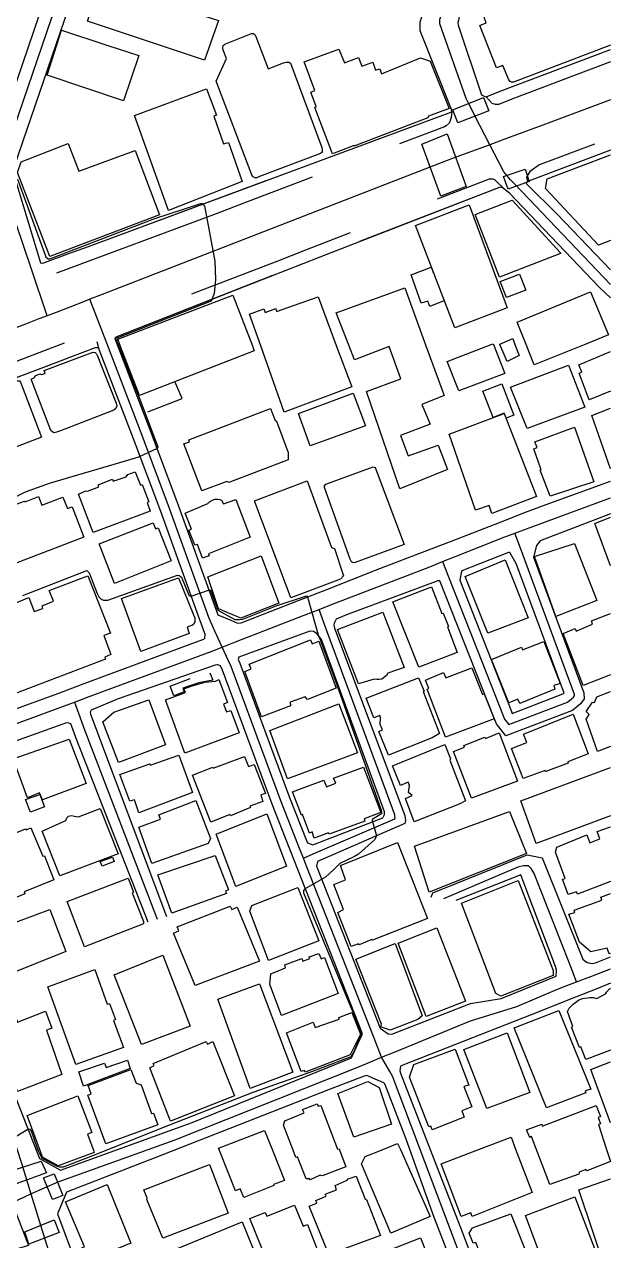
# Model space of a CAD drawing. Header units: millimetres. Extents: x 198785 to 203305, y 542885 to 545889.
# Drawn here: x 203169.8 to 203295.4, y 543732.7 to 543993.4 of the extents above; entities that cross this region are included whole.
import ezdxf

# ---------------------------------------------------------------- set-up
doc = ezdxf.new("R2010")
doc.units = ezdxf.units.MM
doc.linetypes.add('HIDDEN_BULD_25K', pattern=[28.8, 18.4, -10.4])
doc.linetypes.add('HIDDEN_IN_25K', pattern=[56.5, 36.5, -20])
for name, color, linetype in [('A0013114', 253, 'Continuous'), ('A0013117', 253, 'Continuous'), ('A0023214', 253, 'Continuous'), ('A0023217', 253, 'Continuous'), ('A0033324', 253, 'Continuous'), ('A0043325', 253, 'Continuous'), ('B0014111', 253, 'Continuous'), ('B0014112', 253, 'Continuous'), ('B0014113', 253, 'Continuous'), ('B0014115', 253, 'Continuous'), ('B0014116', 253, 'Continuous'), ('B0014118', 253, 'Continuous'), ('F0017111', 253, 'Continuous'), ('F0047224', 253, 'Continuous')]:
    doc.layers.add(name, color=color, linetype=linetype)

msp = doc.modelspace()

# ---------------------------------------------------------------- linework, layer by layer
at = {"layer": 'A0013114'}
for points in [[(203268.38, 543977.85), (203268.71, 543977.8), (203271.73, 543979.03), (203295.37, 543987.95)], [(203173.19, 543942.24), (203173.7, 543942.14), (203179.08, 543944.13), (203183.48, 543945.76), (203261.33, 543974.58)], [(203295.37, 543966.35), (203277.77, 543959.71)], [(203271.71, 543958.43), (203233.05, 543943.48), (203189.38, 543926.28), (203189.17, 543926.01)], [(203185.66, 543924), (203185.25, 543924.05), (203184.95, 543924.02), (203179.63, 543922.01), (203176.54, 543920.83), (203132.54, 543904.14), (203117.51, 543898.6), (203116.2, 543897.85), (203116.03, 543897.52), (203115.98, 543897.07), (203116, 543896.31), (203116.38, 543894.77), (203123.17, 543878.61), (203130.41, 543861.21), (203132.55, 543856.08), (203139.69, 543838.91)], [(203143.92, 543830.23), (203143.64, 543828.93), (203143.64, 543828.17), (203144.37, 543825.99), (203149.71, 543809.92), (203162.22, 543777.63), (203162.89, 543775.93), (203164.16, 543772.71), (203172.99, 543750.29)], [(203178.77, 543743.05), (203176.85, 543738.41), (203192.15, 543697.43), (203192.85, 543695.19), (203193.05, 543695.02)]]:
    msp.add_lwpolyline(points, dxfattribs=at)
at = {"layer": 'A0013117'}
for points in [[(203240.59, 544052.52), (203269.13, 544043.43), (203269.66, 544043.39), (203270.42, 544043.62), (203274.64, 544055.88), (203275.77, 544059.16), (203276.19, 544060.44), (203282.97, 544081), (203282.88, 544081.56), (203281.37, 544084.83), (203253.9, 544093.99), (203216.68, 544106.64), (203216.11, 544106.64), (203215.17, 544106.51), (203214.79, 544106.07), (203210.16, 544091.88), (203200.13, 544059.88), (203190.44, 544030.51), (203188.6, 544024.92), (203184.33, 544011.96), (203167.66, 543963.13), (203167.53, 543961.49), (203167.62, 543960.67), (203173.19, 543942.24)], [(203293.48, 544050.39), (203282.8, 544053.26), (203282.2, 544053.26), (203277.8, 544040.38), (203276.12, 544035.48), (203272.23, 544024.09), (203262.94, 543994.96), (203262.66, 543993.63), (203262.69, 543993.15), (203267.72, 543978.23), (203268.38, 543977.85)], [(203261.33, 543974.58), (203261.29, 543975.08), (203254.59, 543991.98), (203254.56, 543993.02), (203254.56, 543993.87), (203268.97, 544037.01), (203268.85, 544037.7), (203268.66, 544037.98), (203242.04, 544046.38), (203242.79, 544048.59), (203242.82, 544048.74), (203240.09, 544049.5)], [(203141.89, 544011.05), (203146.33, 543982.33), (203146.7, 543979.93), (203146.95, 543979.24), (203148.61, 543977.57), (203152.84, 543973.29), (203159.51, 543967.88), (203160.14, 543967.72), (203160.64, 543967.69), (203162.69, 543968.15), (203163.47, 543968.32), (203163.91, 543968.49), (203164.45, 543969.33), (203168.25, 543981.41), (203178.92, 544012.94)], [(203277.77, 543959.71), (203277.38, 543959.51), (203277.3, 543959.27), (203283.9, 543952.7), (203295.37, 543940.74)], [(203295.37, 543934.7), (203292.97, 543936.98), (203273.7, 543957.15), (203272.22, 543958.28), (203271.71, 543958.43)], [(203189.17, 543926.01), (203196.87, 543905.95), (203202.72, 543890.3), (203211.12, 543867.01), (203211.21, 543866.8), (203213.97, 543865.64), (203215.45, 543865.02), (203216.21, 543865.07), (203228.62, 543869.93), (203234.59, 543872.26), (203245.01, 543876.34), (203256.95, 543880.97), (203261.03, 543882.55), (203271.88, 543886.74), (203277.1, 543888.77), (203280.77, 543890.19), (203295.37, 543895.45)], [(203139.69, 543838.91), (203140.06, 543838.64), (203142.28, 543837.55), (203142.66, 543837.55), (203165.79, 543845.84), (203177.71, 543850.26), (203182.02, 543851.86), (203207.22, 543861.22), (203208.18, 543861.6), (203208.41, 543861.81), (203208.46, 543861.85), (203208.51, 543862.56), (203207.73, 543864.79), (203207.41, 543865.5), (203198.97, 543888.92), (203193.13, 543904.54), (203185.66, 543924)], [(203295.37, 543888.41), (203280.29, 543882.68), (203279.48, 543881.69), (203278.87, 543879.16), (203289.62, 543850.11), (203289.68, 543848.83), (203288.91, 543847.74), (203287.16, 543846.33), (203272.92, 543840.88), (203270.88, 543843.42), (203270.38, 543844.63), (203258.8, 543874.12), (203258.36, 543874.12), (203238.75, 543866.77), (203236.56, 543865.86), (203236.36, 543865.43), (203236.16, 543864.98), (203236.09, 543864.58), (203236.19, 543863.97), (203251.26, 543823.82), (203251.37, 543823.3), (203251.44, 543822.62), (203251.26, 543822.11), (203232.54, 543813.96), (203232.36, 543812.97), (203245.99, 543778.2), (203247.72, 543777.01), (203248.47, 543776.9), (203265.33, 543783.52), (203271.93, 543784.56), (203283.69, 543789.34), (203283.74, 543790.62), (203283.56, 543791.4), (203278.06, 543805.93), (203276.12, 543811.11), (203262.23, 543805.61)], [(203273.49, 543880.16), (203263.49, 543876.26), (203263.32, 543875.78), (203263.06, 543874.22), (203274.1, 543846.11), (203274.27, 543845.68), (203285.14, 543849.84), (203285.38, 543850.04), (203275.12, 543877.77), (203273.74, 543880.14), (203273.49, 543880.16)], [(203230.92, 543863.31), (203215.72, 543857.76), (203215.54, 543857.26), (203215.9, 543856.47), (203226.59, 543827.64), (203230.22, 543818.41), (203230.4, 543817.96), (203231.58, 543817.53), (203246.56, 543823.32), (203246.94, 543824), (203246.94, 543824.6), (203233.44, 543861.53), (203232.46, 543862.74), (203231.73, 543863.24), (203230.92, 543863.31)], [(203172.99, 543750.29), (203177.5, 543747.82), (203205.71, 543757.99), (203239.87, 543771.84), (203241.28, 543774.98), (203242.18, 543776.98), (203228.37, 543812.19), (203226.77, 543816.25), (203226.5, 543816.95), (203222.86, 543826.22), (203212.2, 543854.95), (203211.79, 543855.84), (203211.18, 543856.11), (203211.1, 543856.1), (203210.67, 543856.04), (203189.83, 543848.79), (203184.09, 543846.39), (203183.87, 543845.97), (203183.92, 543845.51), (203200.23, 543802.14)], [(203196.28, 543800.96), (203181.02, 543839.95), (203179.74, 543843.42), (203179.28, 543843.6), (203178.76, 543843.63), (203144.98, 543831.54), (203143.92, 543830.23)], [(203256.92, 543806.31), (203257.28, 543807.19), (203277.5, 543815.34), (203280.72, 543814.71), (203289.4, 543792.99), (203290.18, 543792.39), (203290.91, 543792.13), (203291.41, 543792.08), (203292.09, 543792.21), (203295.37, 543793.48)], [(203295.37, 543787.85), (203292.39, 543786.66), (203287.83, 543784.85), (203278.67, 543781.21), (203250.83, 543770.32), (203250.36, 543770.04), (203250.23, 543769.09), (203250.32, 543768.59), (203263.54, 543734.55), (203271.72, 543713.02), (203278.45, 543695.53), (203279.15, 543695.12), (203280.85, 543694.93), (203283.39, 543695.29), (203295.37, 543699.64)], [(203204.23, 543665.34), (203204.51, 543665.21), (203208.35, 543665.39), (203244.79, 543679.25), (203272.22, 543689.54), (203274.03, 543693.63), (203269.6, 543706.32), (203257.49, 543737.86), (203251.56, 543754.45), (203247, 543766.28), (203246.77, 543766.53), (203244.92, 543767.32), (203243.12, 543768.09), (203242.54, 543767.94), (203235.29, 543765.14), (203197.96, 543750.49), (203178.77, 543743.05)]]:
    msp.add_lwpolyline(points, dxfattribs=at)
at = {"layer": 'A0023214'}
for points in [[(203295.37, 543977.15), (203280.84, 543971.77), (203273.02, 543968.87), (203269.46, 543967.55), (203266.54, 543966.47), (203261.62, 543964.64), (203186.45, 543935.46), (203183.8, 543934.43), (203182.43, 543933.9), (203176.57, 543931.62), (203174.68, 543930.89), (203172.89, 543930.2), (203170.01, 543929.08), (203127.85, 543913.09), (203112.74, 543907.2), (203108.34, 543905.49)], [(203108.34, 543905.49), (203112.25, 543895.93), (203126.97, 543859.99), (203128.05, 543857.34), (203129.21, 543854.52), (203129.55, 543853.68), (203135.67, 543837.73), (203137.75, 543832.3), (203138.87, 543829.38), (203139.3, 543828.25), (203139.49, 543827.75), (203139.68, 543827.24), (203140.51, 543824.94), (203148.13, 543803.77), (203158.85, 543776.06), (203159.34, 543774.83), (203159.97, 543773.22), (203160.66, 543771.47), (203168.1, 543752.58), (203169.2, 543749.04), (203171.15, 543742.72), (203173.28, 543735.82), (203175.78, 543727.72)]]:
    msp.add_lwpolyline(points, dxfattribs=at)
at = {"layer": 'A0023217'}
for points in [[(203295.37, 543937.62), (203274.82, 543959.09), (203273.9, 543960.04), (203272.47, 543961.75), (203269.46, 543967.55), (203267.34, 543971.7), (203264.99, 543976.28), (203264.38, 543977.47), (203258.77, 543993.47), (203258.75, 543993.99), (203258.75, 543994.42), (203270.04, 544028.84), (203272.57, 544036.56), (203273.45, 544039.26)], [(203164.09, 543960.82), (203165.34, 543964.5), (203167.6, 543971.17), (203181.63, 544012.45), (203186.02, 544025.58), (203187.4, 544029.69)], [(203174.68, 543930.89), (203171.28, 543940.91), (203167.91, 543950.82), (203165.3, 543958.5), (203164.7, 543960.28), (203164.09, 543960.82)], [(203212.15, 543859.9), (203210.6, 543863.32), (203209.27, 543866.25), (203200.84, 543889.61), (203195, 543905.24), (203187.42, 543925), (203183.8, 543934.43)], [(203274.83, 543884.31), (203278.69, 543885.74), (203295.37, 543891.88)], [(203259.35, 543878.2), (203262.28, 543879.37), (203272.67, 543883.51), (203273.11, 543883.68), (203274.83, 543884.31)], [(203259.35, 543878.2), (203260.62, 543874.95), (203272.24, 543845.37), (203272.62, 543844.44), (203273.56, 543843.27), (203286.15, 543848.08), (203287.43, 543849.12), (203287.65, 543849.43), (203287.63, 543849.71), (203276.02, 543881.1), (203274.83, 543884.31)], [(203232.9, 543867.97), (203235.59, 543869.01), (203256.62, 543877.12), (203257.86, 543877.61), (203259.35, 543878.2)], [(203212.15, 543859.9), (203215, 543861.01), (203229.73, 543866.75), (203229.9, 543866.82), (203232.9, 543867.97)], [(203229.54, 543814.67), (203231.67, 543815.58), (203249.1, 543823.06), (203249.19, 543823.31), (203249.15, 543823.65), (203249.1, 543823.91), (203234.08, 543864.74), (203232.9, 543867.97)], [(203180.49, 543848.1), (203182.56, 543848.86), (203183.08, 543849.06), (203208.41, 543858.44), (203209.78, 543858.97), (203212.15, 543859.9)], [(203229.54, 543814.67), (203228.59, 543817.11), (203228.36, 543817.68), (203224.73, 543826.93), (203214.05, 543855.71), (203213.49, 543856.95), (203212.15, 543859.9)], [(203137.75, 543832.3), (203142.12, 543833.92), (203178.4, 543847.33), (203180.49, 543848.1)], [(203180.49, 543848.1), (203181.64, 543844.97), (203182.47, 543842.73), (203198.25, 543801.55)], [(203246.29, 543771.97), (203244.69, 543776.05), (203230.21, 543812.97), (203229.54, 543814.67)], [(203288.07, 543788.14), (203286.82, 543791.34), (203278.97, 543811.37), (203278.36, 543812.47), (203277.8, 543812.98), (203276.67, 543813.03), (203275.45, 543812.7), (203259.57, 543805.96)], [(203288.07, 543788.14), (203291.14, 543789.31), (203295.37, 543790.91)], [(203246.29, 543771.97), (203249.18, 543773.15), (203265.37, 543779.77), (203275.3, 543782.88), (203283.97, 543786.59), (203285.64, 543787.22), (203288.07, 543788.14)], [(203157.79, 543736.79), (203162.1, 543738.7), (203165.86, 543740.21), (203171.15, 543742.72), (203177, 543745.26), (203201.84, 543754.24), (203240.85, 543769.74), (203243.29, 543770.74), (203246.29, 543771.97)], [(203277.99, 543690.06), (203276.26, 543694.59), (203275.81, 543695.76), (203270.66, 543709.67), (203248.63, 543767.95), (203248.07, 543768.9), (203246.29, 543771.97)]]:
    msp.add_lwpolyline(points, dxfattribs=at)
at = {"layer": 'A0033324', "linetype": 'HIDDEN_IN_25K', "flags": 128}
for points in [[(203271.36, 543976.18), (203270.71, 543976.16), (203270.02, 543976.35), (203268.71, 543977.8), (203271.73, 543979.03), (203295.37, 543987.95)], [(203295.37, 543985.28), (203274.77, 543977.51), (203271.36, 543976.18)], [(203210.86, 543952.73), (203175.82, 543939.69), (203175.34, 543939.67), (203174.86, 543939.74), (203174.58, 543939.87), (203174.36, 543940.07), (203173.19, 543942.24), (203173.7, 543942.14), (203179.08, 543944.13), (203183.48, 543945.76), (203222.4, 543960.17), (203261.33, 543974.58), (203261.2, 543973.37), (203261.07, 543972.92), (203260.95, 543972.47), (203260.75, 543972.19), (203260.14, 543971.59), (203259.74, 543971.38), (203217.73, 543955.36), (203210.86, 543952.73)], [(203295.37, 543966.35), (203277.77, 543959.71), (203277.62, 543959.64), (203277.39, 543960.57), (203278.22, 543961.92), (203279.97, 543963.21), (203295.37, 543969.03)], [(203270.48, 543960.12), (203272.67, 543957.93), (203272.22, 543958.28), (203271.71, 543958.43), (203233.05, 543943.48), (203189.38, 543926.28), (203189.2, 543926.05), (203189.48, 543927.8), (203189.62, 543928.13), (203189.83, 543928.65), (203190.11, 543929.1), (203190.99, 543929.96), (203223.96, 543942.62), (203230.09, 543945.01), (203254.9, 543954.68), (203269.4, 543960.22), (203270.03, 543960.22), (203270.48, 543960.12)], [(203185.27, 543925.38), (203185.66, 543924), (203185.25, 543924.05), (203184.95, 543924.02), (203179.63, 543922.01), (203176.54, 543920.83), (203132.54, 543904.14), (203117.51, 543898.6), (203116.2, 543897.85), (203116.03, 543897.52), (203115.98, 543897.07), (203116, 543896.31), (203115.15, 543900.14), (203115.25, 543900.61), (203115.93, 543901.29), (203138.51, 543909.78), (203148.73, 543913.71), (203180.37, 543925.89), (203182.58, 543926.62), (203183.14, 543926.67), (203183.69, 543926.67), (203184.09, 543926.54), (203184.49, 543926.29), (203184.75, 543926.04), (203185.27, 543925.38)]]:
    msp.add_lwpolyline(points, dxfattribs=at)
at = {"layer": 'A0043325'}
for points in [[(203269.26, 543974.83), (203262.62, 543972.23), (203261.58, 543975.02), (203268.1, 543977.64), (203269.26, 543974.83)], [(203264.44, 543958.6), (203258.97, 543956.54), (203254.91, 543967.64), (203260.31, 543969.91), (203264.44, 543958.6)], [(203277.92, 543959.65), (203273.42, 543958.04), (203272.41, 543960.76), (203277.04, 543962.34), (203277.92, 543959.65)], [(203174.54, 543747.2), (203165.69, 543744.02), (203164.73, 543746.96), (203173.37, 543749.69), (203174.54, 543747.2)], [(203177.98, 543742.34), (203175.76, 543741.52), (203173.87, 543746.15), (203176.13, 543747.02), (203177.98, 543742.34)], [(203170.67, 543731.64), (203167.07, 543730.57), (203162.91, 543741.77), (203166.27, 543742.97), (203170.67, 543731.64)], [(203177.23, 543734.41), (203170.76, 543731.93), (203169.9, 543734.58), (203176.18, 543737.16), (203177.23, 543734.41)]]:
    msp.add_lwpolyline(points, dxfattribs=at)
at = {"layer": 'B0014111'}
for points in [[(203295.37, 543988.89), (203274.58, 543980.94), (203274.16, 543980.96), (203273.83, 543981.08), (203273.56, 543981.43), (203272.3, 543984.53), (203270.91, 543984.02), (203267.31, 543993.08), (203268.73, 543993.67), (203266.98, 543998.43), (203295.37, 544009.31)], [(203186.18, 544002.65), (203193.84, 544000.27), (203194.15, 544001.18), (203200.35, 543999.36), (203199.92, 543997.84), (203211.37, 543994.14), (203208.37, 543985.65), (203183.31, 543994.02), (203186.18, 544002.65)], [(203219.34, 543990.77), (203222.01, 543983.81), (203225.31, 543985.08), (203225.87, 543985.27), (203226.39, 543985.24), (203226.8, 543985.01), (203233.52, 543966.95), (203233.59, 543966.38), (203233.57, 543965.94), (203233.22, 543965.66), (203220.17, 543960.71), (203219.54, 543960.45), (203219.12, 543960.45), (203218.66, 543960.75), (203218.34, 543961.47), (203210.84, 543981.17), (203213.08, 543986.04), (203212.29, 543988), (203212.27, 543988.4), (203212.38, 543988.84), (203212.68, 543989.13), (203218.46, 543991.35), (203218.8, 543991.35), (203219.15, 543991.17), (203219.34, 543990.77)], [(203237.15, 543988.02), (203238.35, 543985.12), (203241.32, 543986.22), (203242.06, 543984.35), (203244.45, 543985.24), (203244.99, 543983.5), (203245.89, 543983.83), (203246.26, 543982.75), (203254.62, 543986.17), (203256.73, 543985.43), (203260.8, 543975.29), (203256.37, 543973.67), (203256.2, 543973.29), (203240.59, 543967.3), (203240.21, 543967.33), (203235.81, 543965.59), (203231.98, 543975.54), (203232.25, 543975.76), (203231.12, 543978.8), (203232.02, 543979.19), (203229.71, 543985.29), (203237.15, 543988.02)], [(203210.35, 543973.64), (203212.4, 543967.75), (203213.47, 543968.06), (203216.44, 543959.65), (203200.67, 543953.44), (203193.33, 543973.78), (203208.8, 543979.55), (203210.93, 543973.85), (203210.35, 543973.64)], [(203179.16, 543967.82), (203181.41, 543961.86), (203193.48, 543966.34), (203198.71, 543952.54), (203175.2, 543943.59), (203168.31, 543961.6), (203169.1, 543963.88), (203179.16, 543967.82)], [(203295.37, 543946.99), (203292.79, 543946.05), (203281.43, 543958.17), (203281.79, 543960.25), (203295.37, 543965.39)], [(203273.18, 543932.61), (203262.02, 543928.29), (203253.57, 543950.25), (203265.04, 543954.69), (203273.18, 543932.61)], [(203284.62, 543944.22), (203271.53, 543939.19), (203266.36, 543952.58), (203274.29, 543955.7), (203284.61, 543944.38), (203284.62, 543944.22)], [(203255.71, 543924.65), (203259.7, 543913.78), (203254.89, 543911.89), (203256.67, 543907.68), (203250.36, 543905.2), (203252.01, 543900.91), (203258.43, 543903.16), (203260.44, 543897.94), (203250.17, 543893.8), (203243.03, 543914.68), (203250.4, 543917.38), (203247.93, 543924.3), (203240.5, 543921.44), (203239.3, 543924.56), (203236.6, 543931.53), (203251.24, 543936.86), (203255.71, 543924.65)], [(203219.03, 543923.41), (203194.44, 543913.83), (203190.38, 543924.3), (203189.77, 543925.89), (203214.41, 543935.28), (203218.62, 543924.45), (203219.03, 543923.41)], [(203232.74, 543934.97), (203236.6, 543924.55), (203239.9, 543915.67), (203225.4, 543910.21), (203220.4, 543924.46), (203218.03, 543931.23), (203221.05, 543932.4), (203221.34, 543931.61), (203223.62, 543932.44), (203223.8, 543931.79), (203232.74, 543934.97)], [(203185.38, 543922.48), (203189.42, 543912.13), (203189.55, 543911.51), (203189.37, 543911.03), (203188.93, 543910.67), (203177.48, 543906.24), (203176.64, 543905.93), (203176.17, 543905.82), (203175.85, 543905.95), (203175.47, 543906.3), (203171.23, 543917.28), (203171.91, 543917.67), (203172.09, 543918.04), (203173.09, 543918.44), (203173.46, 543918.28), (203174.24, 543918.54), (203174, 543919.13), (203184.05, 543922.97), (203184.52, 543923.08), (203184.91, 543923.01), (203185.23, 543922.77), (203185.38, 543922.48)], [(203272.7, 543918.52), (203262.82, 543914.77), (203260.32, 543921.1), (203269.74, 543924.72), (203270.21, 543924.9), (203270.27, 543924.73), (203272.7, 543918.52)], [(203295.37, 543914.7), (203290.75, 543912.88), (203288.59, 543918.57), (203289.16, 543918.82), (203288.54, 543920.36), (203295.37, 543923.21)], [(203160.21, 543899.83), (203159.78, 543899.66), (203159.42, 543899.74), (203159.09, 543899.99), (203154.94, 543911.04), (203154.85, 543911.54), (203155.06, 543911.86), (203167.75, 543916.84), (203168.24, 543916.98), (203168.75, 543916.92), (203168.95, 543916.66), (203173.41, 543904.9), (203160.21, 543899.83)], [(203272.08, 543916.32), (203274.6, 543909.62), (203272.97, 543908.95), (203272.56, 543910.05), (203270.2, 543909.1), (203267.99, 543914.75), (203272.08, 543916.32)], [(203242.84, 543907.3), (203230.99, 543903), (203228.48, 543909.95), (203240.18, 543914.29), (203242.84, 543907.3)], [(203279.45, 543892.14), (203269.94, 543888.53), (203269.34, 543890.22), (203266.44, 543889.2), (203260.75, 543905.5), (203272.57, 543909.98), (203279.45, 543892.14)], [(203295.37, 543898.09), (203291.34, 543909.55), (203295.37, 543911.06)], [(203291.73, 543895.32), (203282.4, 543892.24), (203280.25, 543897.82), (203280.48, 543897.89), (203278.89, 543902.35), (203279.62, 543902.64), (203279.16, 543903.85), (203287.63, 543907.03), (203291.73, 543895.32)], [(203240.62, 543878.01), (203240.28, 543877.95), (203239.84, 543878.18), (203239.57, 543878.74), (203234.09, 543894.06), (203234.07, 543894.42), (203234.34, 543894.77), (203244.49, 543898.53), (203244.9, 543898.39), (203251.13, 543881.9), (203240.62, 543878.01)], [(203277.67, 543866.15), (203269.09, 543862.85), (203264.22, 543875.02), (203272.74, 543878.56), (203277.67, 543866.15)], [(203247.33, 543853.81), (203246.34, 543853.01), (203245.81, 543852.91), (203245.3, 543852.95), (203244.68, 543853.04), (203241.35, 543851.99), (203236.84, 543863.63), (203246.54, 543867.37), (203251.13, 543855.54), (203247.66, 543854.28), (203247.33, 543853.81)], [(203212.42, 543847.67), (203213.06, 543846), (203213.97, 543846.3), (203215.78, 543841.49), (203204.15, 543837.14), (203199.98, 543848.57), (203204.29, 543850.17), (203203.93, 543850.97), (203205.72, 543851.6), (203208.45, 543852.35), (203210.69, 543852.61), (203211.45, 543852.94), (203213.32, 543848.02), (203212.42, 543847.67)], [(203199.99, 543838.93), (203189.9, 543835.13), (203186.59, 543843.9), (203188.94, 543845.94), (203196.43, 543848.57), (203199.99, 543838.93)], [(203182.99, 543830.65), (203173.67, 543827.18), (203173.04, 543828.66), (203170.42, 543827.58), (203167.34, 543835.95), (203179.36, 543840.12), (203182.99, 543830.65)], [(203171.15, 543821.13), (203173.72, 543815.06), (203174.1, 543815.12), (203176.11, 543809.98), (203169.75, 543807.45), (203169.89, 543807.04), (203163.7, 543804.44), (203163.47, 543804.95), (203159.84, 543803.3), (203155.39, 543814.33), (203156.64, 543815.46), (203170, 543820.97), (203170.16, 543820.74), (203171.15, 543821.13)], [(203295.37, 543794.24), (203295.08, 543794.13), (203294.6, 543795.33), (203291.13, 543794.56), (203288.69, 543796.67), (203286.44, 543802.65), (203287.7, 543803.02), (203287.56, 543803.48), (203293.47, 543805.65), (203293.24, 543806.32), (203295.37, 543807.08)], [(203162.22, 543798.81), (203169.05, 543801.35), (203175.21, 543803.65), (203178.64, 543794.65), (203160.32, 543787.28), (203156.96, 543796.22), (203160.18, 543797.51), (203161.12, 543797.88), (203162.22, 543798.81)], [(203174.29, 543781.89), (203175.66, 543778.2), (203174.51, 543777.81), (203177.83, 543768.31), (203168.27, 543764.61), (203163.45, 543777.77), (203166.79, 543778.99), (203166.43, 543780.04), (203167.89, 543780.63), (203168.29, 543779.53), (203174.29, 543781.89)], [(203239.89, 543781.58), (203241.79, 543776.96), (203239.58, 543772.48), (203229.92, 543768.78), (203229.77, 543769.15), (203229.04, 543768.93), (203225.91, 543777.25), (203231.66, 543779.53), (203232.09, 543778.36), (203237.24, 543780.12), (203237.11, 543780.49), (203239.89, 543781.58)], [(203191.83, 543771.36), (203192.4, 543769.58), (203182.45, 543765.79), (203181.46, 543768.85), (203186.91, 543770.74), (203187.28, 543769.77), (203191.83, 543771.36)], [(203194.8, 543766.09), (203196.98, 543759.94), (203197.41, 543760.01), (203198.37, 543757.5), (203187.25, 543753.41), (203183.33, 543763.88), (203184.05, 543764.13), (203183.47, 543765.95), (203192.57, 543769.37), (203193.74, 543766.4), (203194.8, 543766.09)], [(203248.42, 543757.63), (203240.34, 543754.87), (203236.95, 543764.24), (203243.36, 543766.78), (203245.76, 543765.47), (203248.42, 543757.63)], [(203184.75, 543751.58), (203177.03, 543748.74), (203173.65, 543750.59), (203173.22, 543751.77), (203170.39, 543759.5), (203181.25, 543763.74), (203184.22, 543755.87), (203183.32, 543755.48), (203184.66, 543751.83), (203184.75, 543751.58)], [(203223.21, 543744.5), (203216.8, 543741.94), (203216.03, 543743.79), (203214.99, 543743.36), (203211.59, 543751.98), (203211.38, 543752.51), (203221.18, 543756.26), (203222.89, 543752.04), (203225.49, 543745.6), (203223.11, 543744.73), (203223.21, 543744.5)], [(203213.41, 543738.59), (203199.45, 543733.19), (203196.02, 543741.49), (203196.05, 543741.81), (203195.38, 543743.55), (203209.45, 543748.97), (203213.41, 543738.59)], [(203192.58, 543732.13), (203183.39, 543728.34), (203182.16, 543731.18), (203182.64, 543731.36), (203178.55, 543741), (203187.51, 543744.71), (203192.58, 543732.13)]]:
    msp.add_lwpolyline(points, dxfattribs=at)
at = {"layer": 'B0014112'}
for points in [[(203212.03, 543891.38), (203212.41, 543890.62), (203215.09, 543891.5), (203218.13, 543883.42), (203209.24, 543879.87), (203209.38, 543879.41), (203207.96, 543878.93), (203206.83, 543881.86), (203206.28, 543881.73), (203205.02, 543884.92), (203205.55, 543885.18), (203204.24, 543888.58), (203209.05, 543890.63), (203209.45, 543891), (203210.1, 543891.4), (203210.59, 543891.57), (203211.21, 543891.58), (203211.64, 543891.52), (203212.03, 543891.38)], [(203197.37, 543886.49), (203197.88, 543885.26), (203198.46, 543885.44), (203201.24, 543878.34), (203189.11, 543873.54), (203185.82, 543881.98), (203197.37, 543886.49)], [(203224.3, 543869.31), (203216.15, 543866.1), (203211.37, 543868.1), (203209.1, 543874.96), (203220.53, 543879.45), (203224.3, 543869.31)], [(203256.99, 543872.78), (203259.2, 543867.09), (203259.47, 543867.18), (203260.61, 543864.32), (203260.43, 543864.21), (203262.49, 543858.72), (203254.27, 543855.59), (203248.69, 543869.57), (203256.99, 543872.78)], [(203295.37, 543853.91), (203289.45, 543851.69), (203285.18, 543862.8), (203287.79, 543863.84), (203287.98, 543863.32), (203291.45, 543864.81), (203291.27, 543865.53), (203295.37, 543867.11)], [(203281.07, 543861.06), (203284.57, 543852.05), (203283.2, 543851.62), (203283.42, 543850.9), (203275.89, 543847.82), (203275.45, 543848.75), (203273.58, 543847.97), (203269.82, 543857.22), (203276.28, 543859.85), (203276.49, 543859.32), (203281.07, 543861.06)], [(203265.65, 543855.43), (203267.88, 543849.73), (203268.26, 543849.87), (203270.39, 543844.49), (203259.98, 543840.55), (203256.06, 543850.87), (203256.42, 543851.01), (203255.73, 543852.83), (203259.56, 543854.44), (203260.07, 543853.3), (203265.65, 543855.43)], [(203295.37, 543838.56), (203292.53, 543837.5), (203290.14, 543844.44), (203290.77, 543845.44), (203290.13, 543846.11), (203291.51, 543848.09), (203291.91, 543847.99), (203292.4, 543849.24), (203295.37, 543850.38)], [(203286.27, 543835), (203281.46, 543833.25), (203281.37, 543833.46), (203276.61, 543831.74), (203274.12, 543838.15), (203277.42, 543839.41), (203276.68, 543841.25), (203287.37, 543845.49), (203290.58, 543837), (203286.17, 543835.33), (203286.27, 543835)], [(203271.51, 543841.51), (203275.42, 543831.12), (203265.53, 543827.48), (203261.67, 543837.52), (203264.04, 543838.44), (203263.89, 543838.82), (203268.39, 543840.59), (203268.58, 543840.29), (203271.51, 543841.51)], [(203209.14, 543817.76), (203197.07, 543813.54), (203194.29, 543821.31), (203198.92, 543823.02), (203198.56, 543823.97), (203206.48, 543827.04), (203209.61, 543818.89), (203209.14, 543817.76)], [(203225.95, 543812.96), (203215.09, 543808.57), (203210.87, 543819.81), (203221.71, 543824.13), (203225.95, 543812.96)], [(203213.07, 543807.07), (203201.37, 543802.86), (203198.38, 543811.06), (203210.64, 543815.21), (203213.53, 543807.86), (203212.84, 543807.59), (203213.07, 543807.07)], [(203195.31, 543800.55), (203182.68, 543795.67), (203178.92, 543805.4), (203191.99, 543810.39), (203193.16, 543807.4), (203192.87, 543807.25), (203195.3, 543801.1), (203195.31, 543800.55)], [(203232.86, 543794.25), (203233.32, 543793.1), (203234.05, 543793.39), (203236.96, 543785.66), (203224.85, 543780.95), (203222.34, 543787.56), (203222.54, 543789.86), (203225.74, 543791.16), (203225.56, 543791.77), (203229.22, 543793.16), (203229.41, 543792.58), (203230.92, 543793.18), (203230.81, 543793.48), (203232.86, 543794.25)], [(203184.85, 543790.76), (203187.54, 543783.36), (203188.02, 543783.51), (203189.3, 543780.05), (203188.87, 543779.83), (203191, 543774.05), (203180.8, 543770.41), (203174.8, 543787.06), (203184.85, 543790.76)], [(203290.07, 543764.34), (203281.61, 543761.15), (203274.71, 543778.27), (203284.3, 543782.01), (203291.13, 543765.14), (203289.9, 543764.78), (203290.07, 543764.34)], [(203295.37, 543757.9), (203291.09, 543769.36), (203295.37, 543770.99)], [(203292.76, 543757.6), (203294.44, 543752.42), (203295.34, 543749.62), (203290.24, 543747.63), (203290.08, 543747.91), (203288.6, 543747.37), (203288.58, 543746.95), (203282.33, 543744.74), (203279.42, 543752.34), (203278.41, 543754.97), (203278.02, 543754.81), (203277.35, 543756.41), (203280.62, 543757.63), (203280.69, 543757.24), (203292.29, 543761.64), (203293.2, 543759.27), (203292.67, 543759.09), (203293.18, 543757.73), (203292.76, 543757.6)], [(203256.68, 543737.89), (203248.28, 543734.26), (203241.96, 543749.17), (203242.75, 543750.7), (203246.39, 543752.16), (203249.73, 543753.5), (203250.32, 543752.18), (203256.68, 543737.89)], [(203246.06, 543733.81), (203234.98, 543729.7), (203230.76, 543740.05), (203232.42, 543740.73), (203232.22, 543741.29), (203234.39, 543742.18), (203234.2, 543742.65), (203236.62, 543743.6), (203236.36, 543744.51), (203238.94, 543745.62), (203239.17, 543745.94), (203240.87, 543746.49), (203242.8, 543741.55), (203243.08, 543741.53), (203246.06, 543733.81)], [(203295.37, 543724.59), (203294.98, 543724.46), (203288.58, 543743.55), (203295.37, 543745.95)], [(203227.62, 543740.32), (203229.52, 543735.75), (203230.43, 543736.13), (203233.31, 543728.75), (203223.08, 543725.07), (203218.04, 543737.46), (203221.37, 543738.69), (203221.71, 543737.92), (203227.62, 543740.32)], [(203293.26, 543727.41), (203282.52, 543723.49), (203277.09, 543738.06), (203287.71, 543742.05), (203293.26, 543727.41)], [(203273.99, 543738.42), (203279.95, 543723.34), (203271.68, 543720.16), (203271.09, 543721.44), (203270.64, 543721.43), (203266.45, 543732.3), (203265.92, 543732.11), (203265.06, 543734.25), (203265.78, 543735.42), (203273.99, 543738.42)]]:
    msp.add_lwpolyline(points, dxfattribs=at)
at = {"layer": 'B0014113'}
for points in [[(203290.06, 543924.83), (203279.01, 543920.4), (203277.27, 543924.76), (203275.37, 543929.51), (203291.05, 543935.99), (203294.91, 543926.78), (203290.06, 543924.83)], [(203289.83, 543911.27), (203277.5, 543906.72), (203273.89, 543915.62), (203286.36, 543920.31), (203289.83, 543911.27)], [(203226.26, 543900.04), (203213.57, 543895.17), (203213.13, 543895.39), (203207.78, 543893.34), (203203.95, 543903.48), (203205.11, 543903.91), (203205, 543904.33), (203222.51, 543911.01), (203223.51, 543908.42), (203223.77, 543908.33), (203226.28, 543901.57), (203226.26, 543900.04)], [(203193.52, 543897.47), (203194.63, 543894.57), (203195.02, 543894.73), (203196.41, 543891.04), (203196.1, 543890.88), (203196.74, 543888.99), (203184.53, 543884.41), (203181.39, 543892.68), (203182.93, 543893.34), (203183.26, 543893.27), (203185.73, 543894.23), (203185.58, 543894.65), (203188.63, 543895.85), (203188.82, 543895.43), (203191.58, 543896.36), (203191.92, 543896.87), (203193.52, 543897.47)], [(203237.47, 543874.47), (203226.83, 543870.47), (203219.09, 543891.21), (203230.37, 543895.55), (203235.54, 543881.25), (203236.21, 543881.01), (203238.12, 543875.19), (203237.47, 543874.47)], [(203172.78, 543892.17), (203173.5, 543890.27), (203178.04, 543892.05), (203179.02, 543889.59), (203180.02, 543889.98), (203182.51, 543883.47), (203167.8, 543877.77), (203163.57, 543888.48), (203166.59, 543889.71), (203166.44, 543889.94), (203169.8, 543891.18), (203169.93, 543891), (203172.78, 543892.17)], [(203295.37, 543877.33), (203291.97, 543886.37), (203295.37, 543887.73)], [(203292.4, 543869.87), (203283.62, 543866.41), (203279.04, 543879.32), (203287.59, 543882.11), (203292.4, 543869.87)], [(203205.09, 543862.8), (203194.72, 543858.92), (203190.57, 543870.29), (203202.77, 543874.73), (203206.03, 543866.82), (203206.16, 543866.49), (203206.29, 543866.11), (203206.31, 543865.78), (203206.27, 543865.32), (203206.17, 543865.06), (203205.97, 543864.76), (203205.64, 543864.51), (203205.2, 543864.34), (203204.66, 543864.19), (203205.09, 543862.8)], [(203231.09, 543861.45), (203231.44, 543860.56), (203232.84, 543861.14), (203236.56, 543851.07), (203230.4, 543848.66), (203229.91, 543849.25), (203226.72, 543848.11), (203226.81, 543847.3), (203220.55, 543844.97), (203216.98, 543854.69), (203218.35, 543855.22), (203217.91, 543856.24), (203231.09, 543861.45)], [(203255.22, 543850.4), (203258.7, 543841.36), (203257.13, 543840.45), (203247.79, 543836.75), (203245.73, 543841.82), (203246.51, 543842.13), (203245.99, 543843.28), (203246.06, 543844.79), (203245.89, 543845.23), (203244.6, 543844.72), (203242.96, 543848.93), (203254.23, 543853.31), (203255.44, 543850.47), (203255.22, 543850.4)], [(203241.1, 543837.25), (203226.17, 543831.68), (203222.35, 543842.02), (203237.11, 543847.73), (203241.1, 543837.25)], [(203260.9, 543835.67), (203264.27, 543826.94), (203262.94, 543826.22), (203253.29, 543822.46), (203251.45, 543827.45), (203252.86, 543828.08), (203252.08, 543828.7), (203252.24, 543830.2), (203252.02, 543830.95), (203250.33, 543830.25), (203248.6, 543834.43), (203259.86, 543839), (203261.08, 543835.97), (203260.9, 543835.67)], [(203202.87, 543836.69), (203205.82, 543828.71), (203194.27, 543824.39), (203193.36, 543827.17), (203192.38, 543826.86), (203190.24, 543832.6), (203196.64, 543834.86), (203196.74, 543834.55), (203202.87, 543836.69)], [(203216.94, 543836.47), (203217.75, 543834.28), (203219.02, 543834.74), (203221.46, 543828.51), (203220.43, 543828.19), (203220.84, 543826.81), (203218.08, 543825.79), (203218.22, 543825.48), (203213.94, 543823.75), (203213.79, 543824.01), (203209.72, 543822.4), (203205.82, 543832.47), (203210.12, 543834.17), (203210.2, 543833.97), (203216.94, 543836.47)], [(203242.4, 543834.15), (203246.1, 543824.42), (203242.56, 543823.1), (203242.72, 543822.6), (203235.08, 543819.78), (203234.94, 543820.07), (203231.87, 543818.95), (203231.4, 543820.33), (203230.86, 543820.03), (203229.37, 543823.98), (203229.16, 543823.9), (203227.2, 543828.89), (203233.9, 543831.36), (203234.52, 543829.91), (203236.47, 543830.69), (203235.99, 543831.77), (203242.4, 543834.15)], [(203295.37, 543823.69), (203279.4, 543817.78), (203276.12, 543826.94), (203295.37, 543834.06)], [(203186.01, 543825.3), (203189.84, 543815.6), (203177.35, 543810.85), (203173.61, 543820.47), (203178.63, 543822.7), (203178.89, 543823.27), (203179.22, 543823.65), (203179.89, 543823.82), (203180.49, 543823.63), (203181.36, 543823.53), (203186.01, 543825.3)], [(203277.32, 543815.62), (203256.49, 543807.37), (203253.36, 543817.24), (203273.68, 543824.62), (203277.32, 543815.62)], [(203295.37, 543809.65), (203288.24, 543806.95), (203288.03, 543807.46), (203286.29, 543806.86), (203285.08, 543810.17), (203285.59, 543810.3), (203283.54, 543815.92), (203283.81, 543817.01), (203290.24, 543819.63), (203290.92, 543817.95), (203293.05, 543818.82), (203292.51, 543820.34), (203295.37, 543821.37)], [(203256.12, 543801.7), (203244.33, 543797.08), (203244.22, 543797.2), (203241.51, 543796.11), (203241.34, 543796.31), (203239.8, 543795.7), (203236.92, 543803), (203238.15, 543803.63), (203236.05, 543809.03), (203238.59, 543810.01), (203237.48, 543813.1), (203249.71, 543817.98), (203256.12, 543801.7)], [(203232.86, 543796.9), (203222.08, 543792.71), (203218.07, 543803.31), (203218.51, 543804.54), (203228.34, 543808.33), (203232.86, 543796.9)], [(203283.08, 543789.51), (203271.82, 543785.08), (203270.79, 543785.65), (203263.45, 543804.99), (203275.54, 543809.88), (203283.06, 543790.57), (203283.08, 543789.51)], [(203213.88, 543804.35), (203214.18, 543803.68), (203215.37, 543804.17), (203220.15, 543792.61), (203206.35, 543787.33), (203201.7, 543798.61), (203202.85, 543799.08), (203202.52, 543799.96), (203213.88, 543804.35)], [(203264.29, 543784.03), (203255.84, 543780.71), (203249.87, 543796.43), (203258.16, 543799.7), (203264.29, 543784.03)], [(203254.07, 543780.11), (203248.13, 543777.78), (203246.13, 543778.5), (203246.3, 543779.06), (203240.81, 543793.02), (203249.21, 543796.34), (203255, 543780.84), (203254.07, 543780.11)], [(203205.27, 543778.66), (203194.88, 543774.71), (203189.04, 543789.66), (203199.41, 543793.83), (203205.27, 543778.66)], [(203227.3, 543768.76), (203218.17, 543765.32), (203211.23, 543784.42), (203220.17, 543787.71), (203227.3, 543768.76)], [(203295.37, 543773.5), (203290.05, 543771.47), (203289.01, 543774.2), (203288.66, 543774.1), (203286.96, 543778.42), (203287.25, 543778.59), (203286.11, 543781.77), (203286.5, 543782.51), (203287.35, 543783.38), (203288.5, 543784.21), (203289.35, 543784.6), (203290.9, 543784.82), (203291.62, 543784.78), (203292.4, 543784.56), (203294.25, 543785.55), (203294.49, 543785.94), (203295.13, 543786.62), (203295.37, 543786.77)], [(203278.07, 543764.46), (203268.83, 543760.99), (203263.92, 543773.64), (203273.17, 543777.2), (203278.07, 543764.46)], [(203208.74, 543775.39), (203208.99, 543774.79), (203210.15, 543775.35), (203214.81, 543763.73), (203201.1, 543758.32), (203196.64, 543769.74), (203197.56, 543770.19), (203197.37, 543770.64), (203208.74, 543775.39)], [(203263.99, 543759.12), (203257.1, 543756.46), (203256.81, 543757.22), (203256.44, 543757.05), (203252.3, 543767.75), (203253.19, 543770.46), (203262.04, 543773.69), (203265, 543766), (203263.91, 543765.69), (203265.63, 543761.38), (203263.48, 543760.53), (203263.99, 543759.12)], [(203232.47, 543762.03), (203232.71, 543761.47), (203233.25, 543761.63), (203236.88, 543752.26), (203237.21, 543752.38), (203237.31, 543752.11), (203238.66, 543748.48), (203233.6, 543746.54), (203233.15, 543746.68), (203230.98, 543745.73), (203230.82, 543745.94), (203230.12, 543745.91), (203228.28, 543750.62), (203227.94, 543750.49), (203227.34, 543752.06), (203225.3, 543757.4), (203225.56, 543758.36), (203229.72, 543760.05), (203229.37, 543760.81), (203232.47, 543762.03)], [(203278.56, 543742.99), (203265.71, 543737.89), (203265.39, 543738.67), (203263.31, 543737.88), (203259.08, 543749.15), (203267.27, 543752.27), (203274.03, 543754.85), (203274.99, 543752.31), (203278.56, 543742.99)], [(203219.54, 543724.93), (203202.29, 543717.9), (203197.69, 543728.99), (203216.46, 543736.74), (203220.83, 543725.75), (203219.41, 543725.27), (203219.54, 543724.93)], [(203254.61, 543733.31), (203256, 543729.86), (203256.61, 543730.09), (203258.39, 543725.2), (203256.13, 543724.29), (203256.48, 543723.31), (203253.43, 543722.05), (203252.91, 543722.31), (203241.76, 543717.83), (203241.49, 543718.49), (203239.64, 543717.75), (203239.64, 543717.03), (203236.91, 543715.89), (203236.41, 543716.07), (203232.53, 543714.54), (203232.32, 543715.1), (203231.79, 543714.83), (203228.74, 543723.15), (203254.61, 543733.31)]]:
    msp.add_lwpolyline(points, dxfattribs=at)
at = {"layer": 'B0014115'}
for points in [[(203194.28, 543986.67), (203190.98, 543976.94), (203174.65, 543982.43), (203177.7, 543992.09), (203187.66, 543988.83), (203194.28, 543986.67)], [(203183.36, 543875.19), (203188.2, 543862.84), (203186.79, 543862.34), (203188.31, 543858.31), (203187.02, 543857.76), (203187.14, 543857.33), (203166.13, 543849.27), (203164.36, 543853.91), (203164.46, 543853.95), (203160.05, 543866.17), (203170.74, 543870.51), (203171.88, 543867.5), (203173.74, 543868.13), (203173.55, 543868.71), (203176.03, 543869.72), (203175.1, 543872.03), (203183.36, 543875.19)]]:
    msp.add_lwpolyline(points, dxfattribs=at)
at = {"layer": 'B0014116', "linetype": 'HIDDEN_BULD_25K', "flags": 128}
for points in [[(203259.63, 543934.1), (203256.62, 543932.9), (203256.18, 543934.04), (203254.79, 543933.56), (203252.62, 543939.66), (203256.91, 543941.32), (203259.63, 543934.1)], [(203277.19, 543936.37), (203273.04, 543934.79), (203271.7, 543938.22), (203275.81, 543939.82), (203277.19, 543936.37)], [(203209.49, 543854.35), (203210.15, 543852.77), (203207.11, 543852.22), (203203.72, 543851.07), (203204.02, 543850.33), (203201.76, 543849.41), (203201.03, 543851.49), (203207.24, 543853.87), (203207.65, 543853.63), (203209.49, 543854.35)], [(203174.09, 543825.65), (203171.09, 543824.49), (203170.04, 543827.22), (203173.08, 543828.31), (203174.09, 543825.65)], [(203189, 543813.97), (203186.46, 543812.93), (203186.03, 543813.96), (203188.66, 543814.9), (203189, 543813.97)]]:
    msp.add_lwpolyline(points, dxfattribs=at)
at = {"layer": 'B0014118', "linetype": 'HIDDEN_BULD_25K', "flags": 128}
msp.add_lwpolyline([(203275.75, 543922.36), (203273.22, 543921.07), (203271.65, 543924.73), (203271.61, 543924.82), (203274.4, 543926), (203274.86, 543924.75), (203275.75, 543922.36)], dxfattribs=at)
at = {"layer": 'F0017111', "elevation": 20}
for points in [[(203168.27, 543960.17), (203174.38, 543943.5), (203174.86, 543943.12), (203175.24, 543943.12), (203197.74, 543951.74), (203207.54, 543954.97), (203207.87, 543954.96), (203208.37, 543954.45), (203210.54, 543942.58), (203210.71, 543938.63), (203210.44, 543935.65), (203209.77, 543934), (203189.56, 543926.06), (203189.53, 543925.53), (203194.35, 543913.38), (203198.37, 543902.83), (203198.24, 543902.43), (203194.22, 543900.6), (203191.39, 543899.73), (203175.07, 543894.92), (203169.94, 543893.07), (203165.32, 543890.78)], [(203169.45, 543870.97), (203183.15, 543876.27), (203183.67, 543875.8), (203185.34, 543871.35), (203185.74, 543870.67), (203186.2, 543870.16), (203186.7, 543869.92), (203187.64, 543869.95), (203202.54, 543875.29), (203202.94, 543875.25), (203203.18, 543875.12), (203203.43, 543874.86), (203205.01, 543870.98), (203205.15, 543870.85), (203205.36, 543870.78), (203205.49, 543870.77), (203209.44, 543872.16), (203209.65, 543872.06), (203211.23, 543867.83), (203214.87, 543865.82), (203215.86, 543865.79), (203216.55, 543865.85), (203223.68, 543868.75), (203229.97, 543870.83), (203230.37, 543870.9), (203232.82, 543862.03), (203233.2, 543861.3), (203236.62, 543851.99), (203246.19, 543824.95), (203246.3, 543824.45), (203246.26, 543824.13), (203244.3, 543822.97), (203244.26, 543822.71), (203245.13, 543819.75), (203245.15, 543819.19), (203244.78, 543818.56), (203241.33, 543815.51), (203240.5, 543815), (203237.32, 543813.53), (203236.04, 543812.21), (203234.28, 543810.6), (203229.77, 543807.98), (203229.6, 543807.74), (203229.58, 543807.23), (203241.82, 543777.47), (203241.89, 543776.93), (203240.35, 543773.18), (203239.73, 543772.11), (203231.29, 543768.84), (203218.72, 543764.44), (203199.03, 543756.73), (203185.32, 543751.2), (203178.09, 543748.42), (203177.38, 543748.44), (203176.86, 543748.54), (203173.55, 543750.28), (203172.85, 543751.73), (203172.58, 543752.44), (203171.28, 543756.11), (203171.04, 543756.54), (203170.52, 543756.51), (203163.95, 543752.58)]]:
    msp.add_lwpolyline(points, dxfattribs=at)
at = {"layer": 'F0047224'}
msp.add_lwpolyline([(203196.23, 543910.3), (203203.57, 543913.17), (203202, 543916.78)], dxfattribs=at)

doc.saveas('drawing.dxf')
